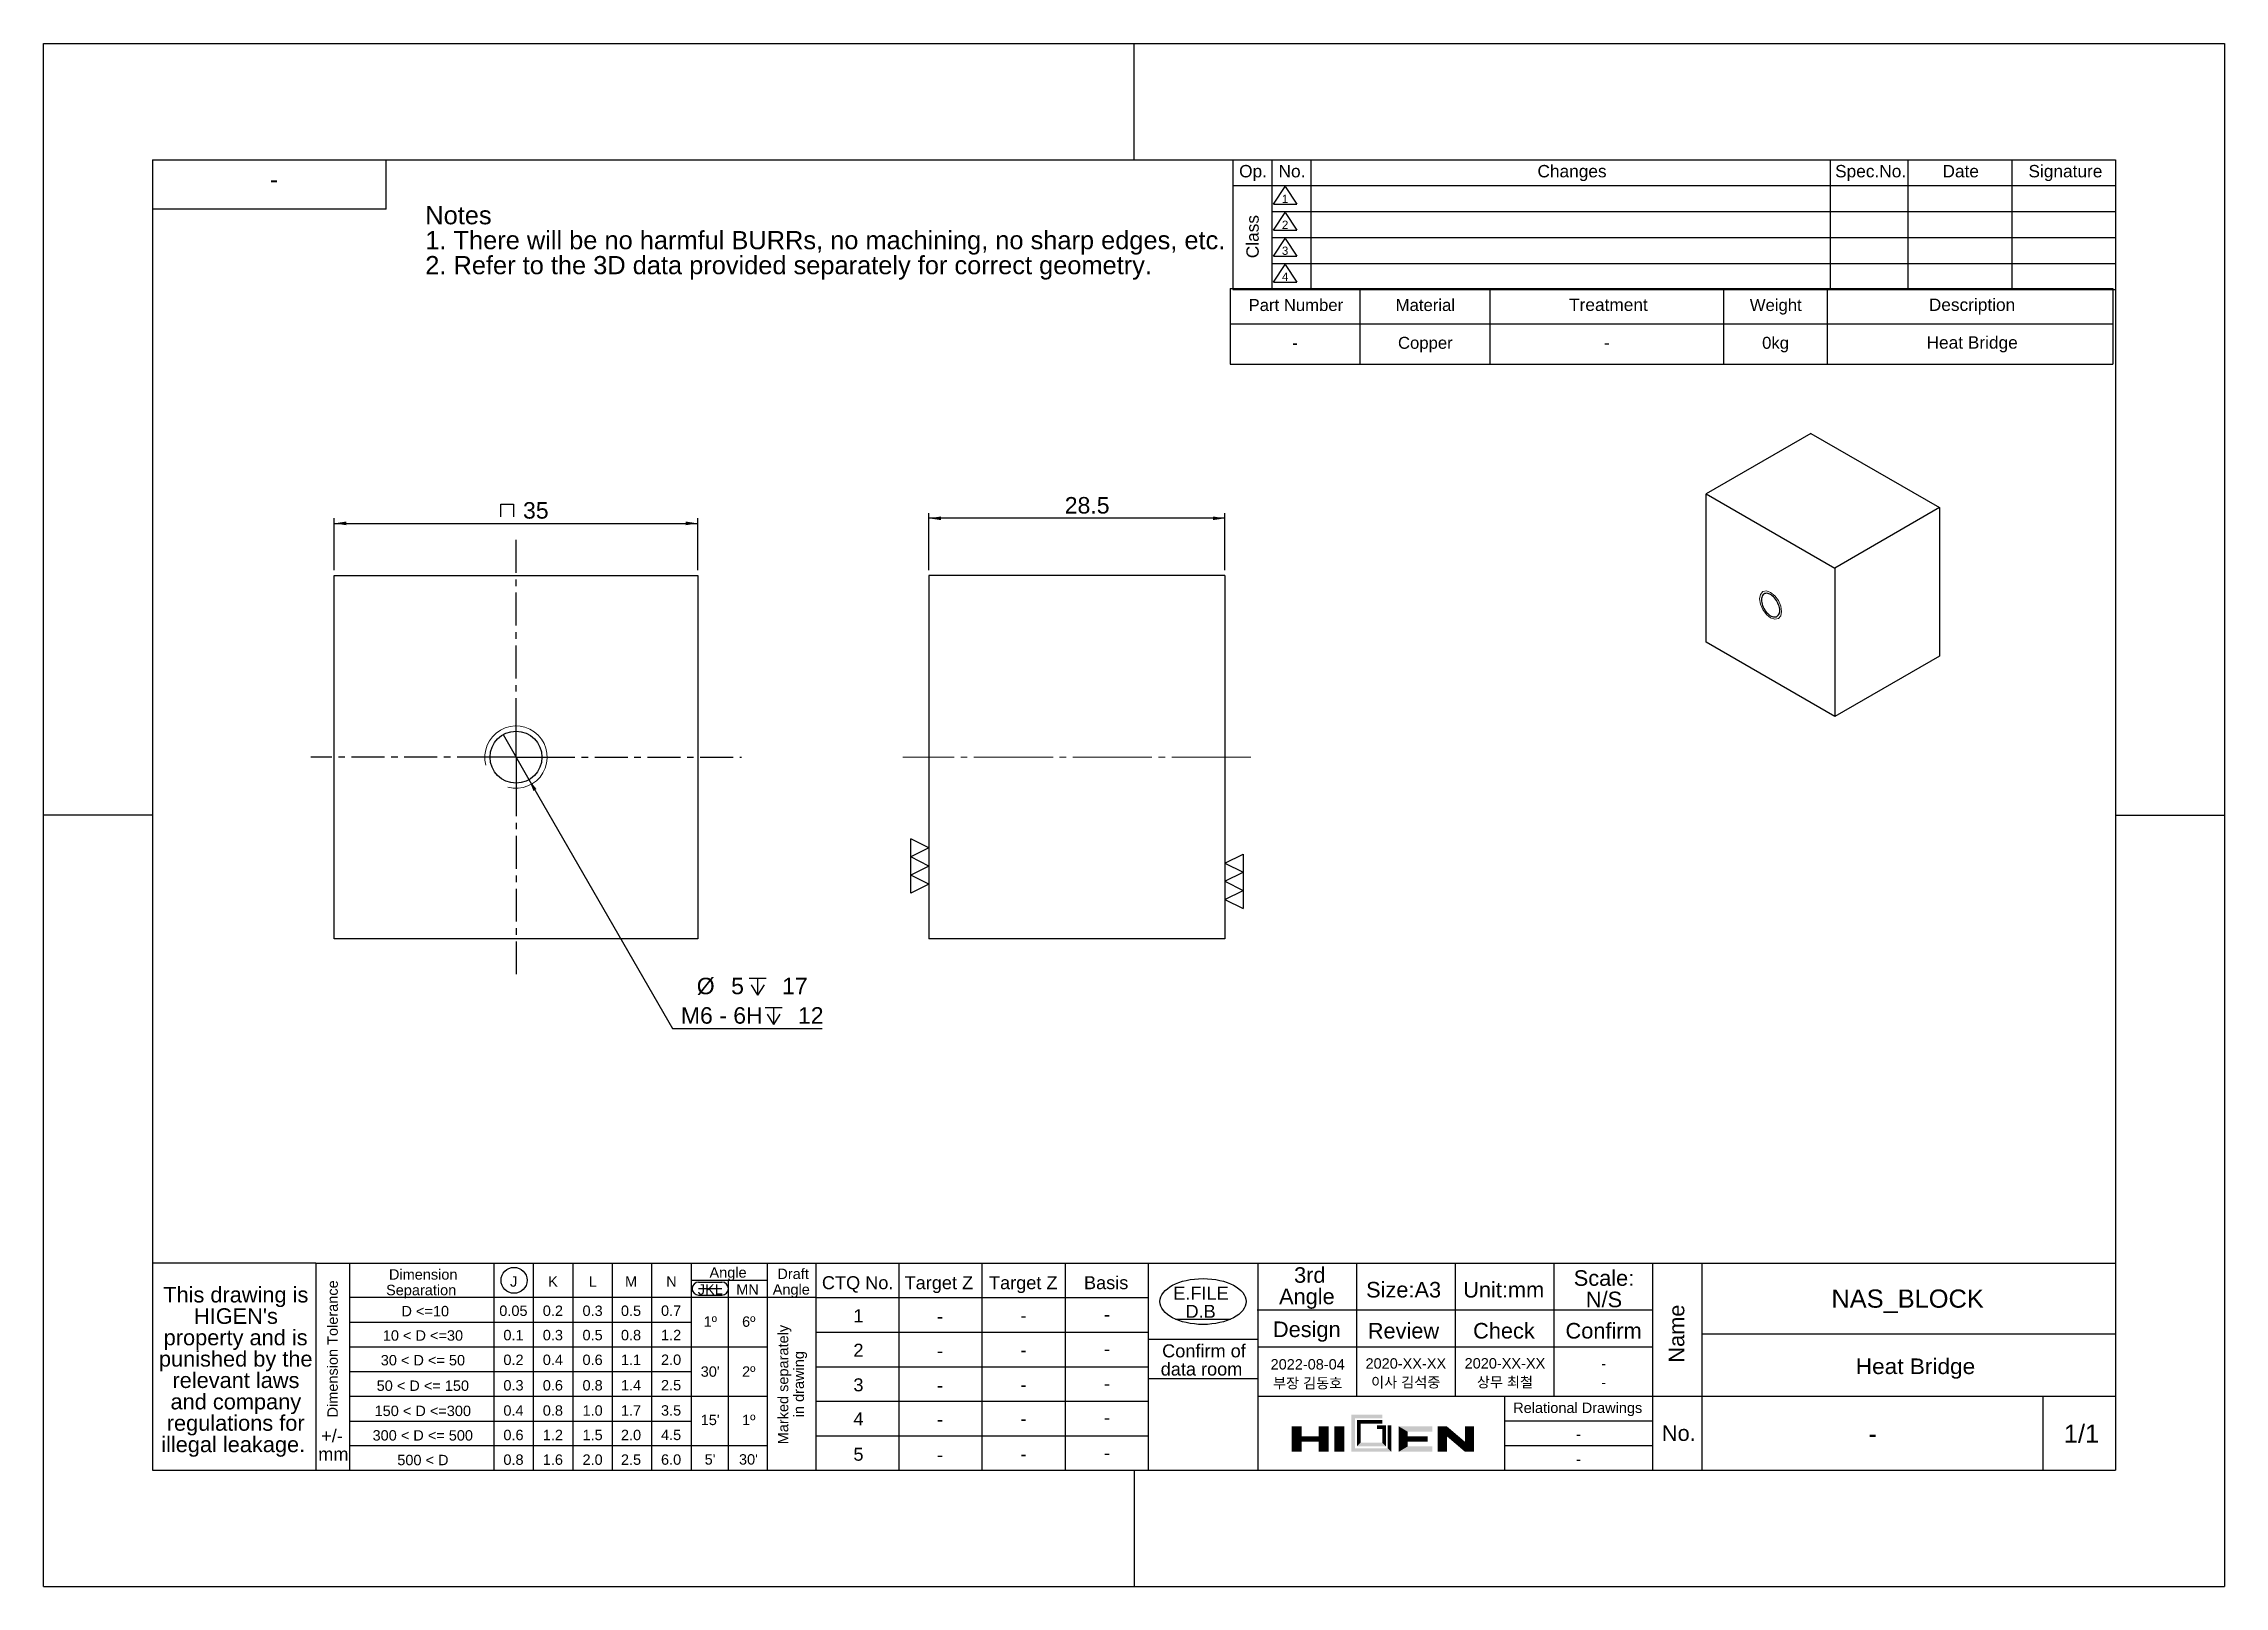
# Model space of a CAD drawing. Header units: millimetres. Extents: x 0 to 420, y 0 to 297.
import ezdxf

# ---------------------------------------------------------------- set-up
doc = ezdxf.new("R2010")
doc.units = ezdxf.units.MM
doc.header["$PDSIZE"] = -1
for name, pattern in [('SLD-쇄선', [10.16, 6.35, -1.27, 1.27, -1.27]), ('SLD-실선', [0]), ('SLD-일점쇄선(중심선)', [19.05, 15.24, -1.27, 1.27, -1.27])]:
    doc.linetypes.add(name, pattern=pattern)
for name, color, linetype in [('CENTER', 1, 'SLD-쇄선'), ('DIM', 3, 'SLD-실선'), ('NOTE', 3, 'SLD-실선')]:
    doc.layers.add(name, color=color, linetype=linetype)
doc.layers.add('TABLE', color=3, linetype='SLD-실선', lineweight=25)
doc.layers.add('TEMPLATE', color=3, linetype='SLD-실선', lineweight=25)
doc.styles.add('SLDTEXTSTYLE0', font='Arial Unicode MS')
doc.styles.add('SLDTEXTSTYLE1', font='Arial Unicode MS', dxfattribs={"bigfont": 'bigfont'})
doc.styles.add('SLDTEXTSTYLE2', font='Arial Unicode MS')
doc.styles.add('SLDTEXTSTYLE3', font='Arial Unicode MS', dxfattribs={"width": 1.039413})
doc.dimstyles.new('SLDDIMSTYLE0', dxfattribs={"dimtxt": 3.081982, "dimasz": 2.3, "dimexe": 0, "dimexo": 0.0625, "dimgap": 0.770496, "dimtad": 1, "dimdec": 3, "dimlfac": 0.5, "dimrnd": 1e-09, "dimzin": 12, "dimdsep": 46, "dimtxsty": 'SLDTEXTSTYLE0', "dimsah": 1, "dimcen": 0.09, "dimadec": 0, "dimazin": 3, "dimtfac": 1, "dimtdec": 4, "dimtofl": 0, "dimtmove": 0, "dimatfit": 3, "dimfxl": 1, "dimfrac": 2, "dimtolj": 1, "dimtzin": 12, "dimarcsym": 0})
doc.dimstyles.new('SLDDIMSTYLE1', dxfattribs={"dimtxt": 3.081982, "dimasz": 2.3, "dimexe": 0, "dimexo": 0.0625, "dimgap": 0.770496, "dimtad": 0, "dimtih": 1, "dimtoh": 1, "dimdec": 6, "dimlfac": 0.5, "dimrnd": 1e-09, "dimzin": 12, "dimdsep": 46, "dimtxsty": 'SLDTEXTSTYLE0', "dimblk1": 'NONE', "dimsah": 1, "dimcen": 0, "dimadec": 0, "dimazin": 3, "dimtfac": 1, "dimtdec": 4, "dimtmove": 0, "dimatfit": 3, "dimldrblk": 'NONE', "dimfxl": 1, "dimfrac": 2, "dimtolj": 1, "dimtzin": 12, "dimarcsym": 0})

# ---------------------------------------------------------------- blocks, each defined once
blk = doc.blocks.new('SW_NOTE_0')
at = {"layer": 'NOTE', "color": 0, "char_height": 3.5, "attachment_point": 1, "style": 'SLDTEXTSTYLE0'}
for s, insert in [('Notes', (0, 4.51)), ('1. There will be no harmful BURRs, no machining, no sharp edges, etc.', (0, -0.29)), ('2. Refer to the 3D data provided separately for correct geometry.', (0, -5.1))]:
    blk.add_mtext(s, dxfattribs=dict(at, insert=insert))
blk = doc.blocks.new('SW_NOTE_0_1')
at = {"layer": 'TEMPLATE', "color": 0, "char_height": 3, "attachment_point": 2, "style": 'SLDTEXTSTYLE0'}
for s, insert in [('This drawing is ', (14.11, 3.87)), ("HIGEN's ", (14.14, -0.25)), ('punished by the ', (14.1, -8.48)), ('property and is ', (14.08, -4.37)), ('relevant laws ', (14.14, -12.6)), ('and company ', (14.12, -16.72)), ('regulations for ', (14.09, -20.83)), ('illegal leakage.', (13.61, -24.95))]:
    blk.add_mtext(s, dxfattribs=dict(at, insert=insert))
blk = doc.blocks.new('SW_NOTE_0_2')
at = {"layer": 'TEMPLATE', "color": 0, "char_height": 2.5, "attachment_point": 2, "style": 'SLDTEXTSTYLE2'}
for s, insert in [('E.FILE', (5.39, 3.22)), ('D.B', (5.32, -0.28))]:
    blk.add_mtext(s, dxfattribs=dict(at, insert=insert))
blk = doc.blocks.new('SW_NOTE_0_3')
at = {"layer": 'TEMPLATE', "color": 0, "char_height": 3, "attachment_point": 2, "style": 'SLDTEXTSTYLE0'}
for s, insert in [('3rd ', (3.47, 3.87)), ('Angle', (2.91, -0.25))]:
    blk.add_mtext(s, dxfattribs=dict(at, insert=insert))
blk = doc.blocks.new('SW_NOTE_0_4')
at = {"layer": 'TEMPLATE', "color": 0, "char_height": 3, "attachment_point": 2, "style": 'SLDTEXTSTYLE0'}
for s, insert in [('Scale:', (5.67, 3.87)), ('N/S', (5.67, -0.25))]:
    blk.add_mtext(s, dxfattribs=dict(at, insert=insert))
blk = doc.blocks.new('SW_NOTE_0_5')
at = {"layer": 'TEMPLATE', "color": 0, "char_height": 2, "attachment_point": 2, "style": 'SLDTEXTSTYLE0'}
for s, insert in [('Draft ', (3.28, 2.58)), ('Angle', (2.93, -0.42))]:
    blk.add_mtext(s, dxfattribs=dict(at, insert=insert))
blk = doc.blocks.new('SW_NOTE_0_6')
at = {"layer": 'TEMPLATE', "color": 0, "char_height": 2, "attachment_point": 2, "style": 'SLDTEXTSTYLE0'}
for s, insert in [('Dimension ', (6.78, 2.58)), ('Separation', (6.38, -0.42))]:
    blk.add_mtext(s, dxfattribs=dict(at, insert=insert))
blk = doc.blocks.new('SW_NOTE_0_7')
at = {"layer": 'TEMPLATE', "color": 0, "char_height": 2.5, "attachment_point": 2, "style": 'SLDTEXTSTYLE0'}
for s, insert in [('Confirm of ', (8.24, 3.22)), ('data room', (7.77, -0.28))]:
    blk.add_mtext(s, dxfattribs=dict(at, insert=insert))
blk = doc.blocks.new('SW_NOTE_0_8')
at = {"layer": 'TEMPLATE', "color": 0, "char_height": 2, "attachment_point": 2, "rotation": 90, "style": 'SLDTEXTSTYLE0'}
for s, insert in [('Marked separately', (-2.58, 11.12)), ('in drawing', (0.42, 11.2))]:
    blk.add_mtext(s, dxfattribs=dict(at, insert=insert))
blk = doc.blocks.new('SW_SYMBOL_T#_1')
at = {"layer": 'TABLE', "color": 0}
for p, q in [((-300, 0), (800, 1650)), ((-300, 0), (1900, 0)), ((800, 1650), (1900, 0))]:
    blk.add_line(p, q, dxfattribs=at)
at = {"layer": 'TABLE', "color": 0, "insert": (800, 500), "char_height": 776, "attachment_point": 5, "style": 'SLDTEXTSTYLE0'}
blk.add_mtext('1', dxfattribs=at)
blk = doc.blocks.new('SW_SYMBOL_T#_2')
at = {"layer": 'TABLE', "color": 0}
for p, q in [((-300, 0), (800, 1650)), ((-300, 0), (1900, 0)), ((800, 1650), (1900, 0))]:
    blk.add_line(p, q, dxfattribs=at)
at = {"layer": 'TABLE', "color": 0, "insert": (800, 500), "char_height": 776, "attachment_point": 5, "style": 'SLDTEXTSTYLE0'}
blk.add_mtext('2', dxfattribs=at)
blk = doc.blocks.new('SW_SYMBOL_T#_3')
at = {"layer": 'TABLE', "color": 0}
for p, q in [((-300, 0), (800, 1650)), ((-300, 0), (1900, 0)), ((800, 1650), (1900, 0))]:
    blk.add_line(p, q, dxfattribs=at)
at = {"layer": 'TABLE', "color": 0, "insert": (800, 500), "char_height": 776, "attachment_point": 5, "style": 'SLDTEXTSTYLE0'}
blk.add_mtext('3', dxfattribs=at)
blk = doc.blocks.new('SW_SYMBOL_T#_4')
at = {"layer": 'TABLE', "color": 0}
for p, q in [((-300, 0), (800, 1650)), ((-300, 0), (1900, 0)), ((800, 1650), (1900, 0))]:
    blk.add_line(p, q, dxfattribs=at)
at = {"layer": 'TABLE', "color": 0, "insert": (800, 500), "char_height": 776, "attachment_point": 5, "style": 'SLDTEXTSTYLE0'}
blk.add_mtext('4', dxfattribs=at)
blk = doc.blocks.new('SW_TABLEANNOTATION_0')
at = {"layer": 'TABLE', "color": 0}
for p, q in [((0, 0), (0, -5)), ((0, 0), (7.5, 0)), ((7.5, 0), (7.5, -5)), ((7.5, 0), (15, 0)), ((15, 0), (15, -5)), ((15, 0), (115, 0)), ((115, 0), (115, -5)), ((115, 0), (130, 0)), ((130, 0), (130, -5)), ((130, 0), (150, 0)), ((150, 0), (150, -5)), ((150, 0), (170, 0)), ((170, 0), (170, -5)), ((0, -5), (0, -10)), ((0, -5), (7.5, -5)), ((0, -5), (7.5, -5)), ((7.5, -5), (7.5, -10)), ((7.5, -5), (15, -5)), ((15, -5), (15, -10)), ((15, -5), (115, -5)), ((115, -5), (115, -10)), ((115, -5), (130, -5)), ((130, -5), (130, -10)), ((130, -5), (150, -5)), ((150, -5), (150, -10)), ((150, -5), (170, -5)), ((170, -5), (170, -10)), ((0, -10), (0, -15)), ((7.5, -10), (7.5, -15)), ((7.5, -10), (15, -10)), ((15, -10), (15, -15)), ((15, -10), (115, -10)), ((115, -10), (115, -15)), ((115, -10), (130, -10)), ((130, -10), (130, -15)), ((130, -10), (150, -10)), ((150, -10), (150, -15)), ((150, -10), (170, -10)), ((170, -10), (170, -15)), ((0, -15), (0, -20)), ((7.5, -15), (7.5, -20)), ((7.5, -15), (15, -15)), ((15, -15), (15, -20)), ((15, -15), (115, -15)), ((115, -15), (115, -20)), ((115, -15), (130, -15)), ((130, -15), (130, -20)), ((130, -15), (150, -15)), ((150, -15), (150, -20)), ((150, -15), (170, -15)), ((170, -15), (170, -20)), ((0, -20), (0, -25)), ((7.5, -20), (7.5, -25)), ((7.5, -20), (15, -20)), ((15, -20), (15, -25)), ((15, -20), (115, -20)), ((115, -20), (115, -25)), ((115, -20), (130, -20)), ((130, -20), (130, -25)), ((130, -20), (150, -20)), ((150, -20), (150, -25)), ((150, -20), (170, -20)), ((170, -20), (170, -25)), ((0, -25), (7.5, -25)), ((7.5, -25), (15, -25)), ((15, -25), (115, -25)), ((115, -25), (130, -25)), ((130, -25), (150, -25)), ((150, -25), (170, -25))]:
    blk.add_line(p, q, dxfattribs=at)
at = {"layer": 'TABLE', "color": 0, "xscale": 0.0020453303, "yscale": 0.0020453303, "zscale": 0.0020453303}
for name, p in [('SW_SYMBOL_T#_1', (8.41, -8.56)), ('SW_SYMBOL_T#_2', (8.41, -13.56)), ('SW_SYMBOL_T#_3', (8.41, -18.56)), ('SW_SYMBOL_T#_4', (8.41, -23.56))]:
    blk.add_blockref(name, p, dxfattribs=at)
at = {"layer": 'TABLE', "color": 0, "char_height": 2.381, "attachment_point": 1, "style": 'SLDTEXTSTYLE0'}
for s, insert in [('Op.', (1.19, -1.02)), ('No.', (8.78, -1.02)), ('Changes', (58.65, -1.02)), ('Spec.No.', (115.97, -1.02)), ('Date', (136.65, -1.02)), ('Signature', (153.21, -1.02))]:
    blk.add_mtext(s, dxfattribs=dict(at, insert=insert))
at = {"layer": 'TABLE', "color": 0, "insert": (2.58, -18.97), "char_height": 2.381, "attachment_point": 1, "rotation": 90, "style": 'SLDTEXTSTYLE0'}
blk.add_mtext('Class', dxfattribs=at)
blk = doc.blocks.new('SW_TABLEANNOTATION_1')
at = {"layer": 'TABLE', "color": 0}
for p, q in [((0, 0), (0, -6.8)), ((0, 0), (25, 0)), ((25, 0), (25, -6.8)), ((25, 0), (50, 0)), ((50, 0), (50, -6.8)), ((50, 0), (95, 0)), ((95, 0), (95, -6.8)), ((95, 0), (115, 0)), ((115, 0), (115, -6.8)), ((115, 0), (170, 0)), ((170, 0), (170, -6.8)), ((0, -6.8), (25, -6.8)), ((0, -6.8), (0, -14.55)), ((25, -6.8), (50, -6.8)), ((25, -6.8), (25, -14.55)), ((50, -6.8), (95, -6.8)), ((50, -6.8), (50, -14.55)), ((95, -6.8), (115, -6.8)), ((95, -6.8), (95, -14.55)), ((115, -6.8), (170, -6.8)), ((115, -6.8), (115, -14.55)), ((170, -6.8), (170, -14.55)), ((0, -14.55), (25, -14.55)), ((25, -14.55), (50, -14.55)), ((50, -14.55), (95, -14.55)), ((95, -14.55), (115, -14.55)), ((115, -14.55), (170, -14.55))]:
    blk.add_line(p, q, dxfattribs=at)
at = {"layer": 'TABLE', "color": 0, "attachment_point": 1, "style": 'SLDTEXTSTYLE0'}
for s, insert, char_height in [('Part Number', (3.55, -2.02), 2.3), ('Material', (31.88, -2.02), 2.3), ('Treatment', (65.27, -1.92), 2.381), ('Weight', (100.08, -2.02), 2.3), ('Description', (134.56, -1.92), 2.3813), ('-', (11.97, -9.29), 2.3), ('Copper', (32.32, -9.29), 2.3), ('-', (71.97, -9.19), 2.38), ('0kg', (102.45, -9.29), 2.3), ('Heat Bridge', (134.12, -9.19), 2.3813)]:
    blk.add_mtext(s, dxfattribs=dict(at, insert=insert, char_height=char_height))
blk = doc.blocks.new('SW_SYMBOL_MOD_BOX')
at = {"layer": 'DIM', "color": 0}
for p, q in [((200, 200), (200, 800)), ((200, 800), (800, 800)), ((800, 800), (800, 200))]:
    blk.add_line(p, q, dxfattribs=at)
blk = doc.blocks.new('_D')
at = {"layer": 'DIM'}
for p, q in [((55.98, 195.64), (55.98, 205.64)), ((55.98, 204.64), (125.98, 204.64)), ((125.98, 195.64), (125.98, 205.64))]:
    blk.add_line(p, q, dxfattribs=at)
for points in [[(55.98, 204.64), (58.28, 204.29), (58.28, 204.99)], [(125.98, 204.64), (123.68, 204.99), (123.68, 204.29)]]:
    blk.add_solid(points, dxfattribs=at)
at = {"layer": 'DIM', "xscale": 0.0040906606, "yscale": 0.0040906606, "zscale": 0.0040906606}
blk.add_blockref('SW_SYMBOL_MOD_BOX', (87.23, 205.09), dxfattribs=at)
at = {"layer": 'DIM', "insert": (92.33, 208.73), "char_height": 3.175, "attachment_point": 1, "style": 'SLDTEXTSTYLE0'}
blk.add_mtext('35', dxfattribs=at)
blk = doc.blocks.new('SW_SYMBOL_HOLE_DEPTH')
at = {"layer": 'DIM', "color": 0}
for p, q in [((0, 875), (800, 875)), ((100, 555), (400, 75)), ((400, 875), (400, 75)), ((700, 555), (400, 75))]:
    blk.add_line(p, q, dxfattribs=at)
blk = doc.blocks.new('_D_1')
at = {"layer": 'DIM'}
for p, q in [((88.48, 163.97), (93.48, 155.31)), ((93.48, 155.31), (121.13, 107.41)), ((121.13, 107.41), (149.93, 107.41))]:
    blk.add_line(p, q, dxfattribs=at)
blk.add_solid([(93.48, 155.31), (94.33, 153.14), (94.93, 153.49)], dxfattribs=at)
at = {"layer": 'DIM', "xscale": 0.0040906606, "yscale": 0.0040906606, "zscale": 0.0040906606}
for p in [(135.88, 113.54), (138.95, 107.87)]:
    blk.add_blockref('SW_SYMBOL_HOLE_DEPTH', p, dxfattribs=at)
at = {"layer": 'DIM', "char_height": 3.175, "attachment_point": 1, "style": 'SLDTEXTSTYLE0'}
for s, insert in [('%%c', (125.79, 117.17)), (' 5 ', (131.18, 117.17)), (' 17', (140.99, 117.17)), ('M6 - 6H ', (122.72, 111.5)), (' 12', (144.05, 111.5))]:
    blk.add_mtext(s, dxfattribs=dict(at, insert=insert))
blk = doc.blocks.new('_None')
blk = doc.blocks.new('SW_CENTERMARKSYMBOL_0')
at = {"layer": 'CENTER', "color": 0}
for p, q in [((0, 5), (0, 42.32)), ((0, 0), (0, 5)), ((-5, 0), (-39.54, 0)), ((0, 0), (-5, 0)), ((0, 0), (0, -5)), ((0, 0), (5, 0)), ((5, 0), (43.43, 0)), ((0, -5), (0, -41.76))]:
    blk.add_line(p, q, dxfattribs=at)
blk = doc.blocks.new('_D_2')
at = {"layer": 'DIM'}
for p, q in [((170.51, 195.64), (170.51, 206.62)), ((227.51, 195.64), (227.51, 206.62)), ((227.51, 205.62), (170.51, 205.62))]:
    blk.add_line(p, q, dxfattribs=at)
for points in [[(170.51, 205.62), (172.81, 205.27), (172.81, 205.97)], [(227.51, 205.62), (225.21, 205.97), (225.21, 205.27)]]:
    blk.add_solid(points, dxfattribs=at)
at = {"layer": 'DIM', "insert": (196.66, 209.71), "char_height": 3.175, "attachment_point": 1, "style": 'SLDTEXTSTYLE0'}
blk.add_mtext('28.5', dxfattribs=at)
blk = doc.blocks.new('SW_SFSYMBOL_0')
at = {"layer": 'DIM', "color": 0}
for p, q in [((0, 3.5), (3.5, 5.25)), ((3.5, 5.25), (3.5, 1.75)), ((0, 3.5), (3.5, 1.75)), ((0, 0), (3.5, 1.75)), ((0, 0), (3.5, -1.75)), ((3.5, 1.75), (3.5, -1.75)), ((0, -3.5), (3.5, -1.75)), ((0, -3.5), (3.5, -5.25)), ((3.5, -1.75), (3.5, -5.25))]:
    blk.add_line(p, q, dxfattribs=at)
blk = doc.blocks.new('SW_SFSYMBOL_1')
at = {"layer": 'DIM', "color": 0}
for p, q in [((0, 3.5), (-3.5, 5.25)), ((-3.5, 1.75), (-3.5, 5.25)), ((0, 3.5), (-3.5, 1.75)), ((0, 0), (-3.5, 1.75)), ((-3.5, -1.75), (-3.5, 1.75)), ((0, 0), (-3.5, -1.75)), ((0, -3.5), (-3.5, -1.75)), ((-3.5, -5.25), (-3.5, -1.75)), ((0, -3.5), (-3.5, -5.25))]:
    blk.add_line(p, q, dxfattribs=at)

msp = doc.modelspace()

# ---------------------------------------------------------------- hatches: boundary and pattern name
at = {"layer": 'TEMPLATE'}
for points in [[(240.3403251, 30.8016821), (240.3403251, 25.9028021), (242.2648851, 25.9028021), (242.2648851, 27.8273621), (242.2648851, 28.8771221), (242.2648851, 30.8016821)], [(245.5891251, 27.8273621), (245.5891251, 25.9028021), (247.5136851, 25.9028021), (247.5136851, 30.8016821), (245.5891251, 30.8016821), (245.5891251, 28.8771221)], [(248.5634451, 25.9028021), (250.4880051, 25.9028021), (250.4880051, 30.8016821), (248.5634451, 30.8016821)], [(251.8876851, 33.0761621), (252.5875251, 32.3763221), (257.8301294, 32.3763221), (257.8301295, 33.0761621)], [(251.8876851, 25.9028021), (252.5875251, 26.6026421), (252.5875251, 32.3763221), (251.8876851, 33.0761621)], [(257.8301295, 32.0264021), (252.9374451, 32.0264021), (253.6372851, 31.3265621), (257.8301294, 31.3265621)], [(252.9374451, 32.0264021), (252.9374451, 26.9525621), (253.6372851, 27.6524021), (253.6372851, 31.3265621)], [(256.7866631, 30.2768141), (257.8364327, 30.2768069), (258.5362679, 30.9766421), (256.7866631, 30.9766541)], [(257.8364327, 30.2768069), (257.8364508, 27.6524069), (258.5362956, 26.9525621), (258.5362679, 30.9766421)], [(258.8861351, 30.9724572), (258.8861351, 26.6026421), (259.5859251, 25.9028021), (259.5859251, 30.9808269)], [(260.9856051, 30.8016821), (262.7352051, 29.7519221), (267.4591251, 29.7519221), (267.4591251, 30.8016821)], [(262.7352051, 27.8273621), (262.7352051, 28.8771221), (262.7352051, 29.7519221), (260.9856051, 30.8016821), (260.9856051, 25.9028021), (262.7352051, 26.9525621)], [(270.2584851, 25.9028021), (270.2584851, 28.8771221), (270.2584851, 30.8016821), (268.5088851, 30.8016821), (268.5088851, 25.9028021)], [(273.7576851, 25.9028021), (273.7576851, 27.8273621), (270.2584851, 30.8016821), (270.2584851, 28.8771221)], [(273.7576851, 30.8016821), (273.7576851, 27.8273621), (273.7576851, 25.9028021), (275.5072851, 25.9028021), (275.5072851, 30.8016821)], [(242.2648851, 28.8771221), (242.2648851, 27.8273621), (245.5891251, 27.8273621), (245.5891251, 28.8771221)], [(259.5859251, 25.9028021), (258.8861351, 26.6026421), (252.5875251, 26.6026421), (251.8876851, 25.9028021)], [(258.5362956, 26.9525621), (257.8364508, 27.6524069), (253.6372851, 27.6524021), (252.9374451, 26.9525621)], [(267.4591251, 26.9525621), (262.7352051, 26.9525621), (260.9856051, 25.9028021), (267.4591251, 25.9028021)], [(266.5843251, 28.8771221), (262.7352051, 28.8771221), (262.7352051, 27.8273621), (266.5843251, 27.8273621)]]:
    msp.add_hatch(color=256, dxfattribs=at).paths.add_polyline_path(points, flags=0)

# ---------------------------------------------------------------- linework, layer by layer
at = {"color": 7, "linetype": 'SLD-실선', "lineweight": 25}
for p, q in [((340.3764327, 221.9684516), (320.2238895, 210.334636)), ((340.3764327, 221.9684516), (365.1251701, 207.6813097)), ((320.2238895, 210.334636), (344.9726268, 196.0474941)), ((320.2238895, 181.7557076), (320.2238895, 210.334636)), ((365.1251701, 207.6813097), (344.9726268, 196.0474941)), ((365.1251701, 207.6813097), (365.1251701, 179.1023813)), ((55.978555, 194.63699), (125.978555, 194.63699)), ((55.978555, 124.63699), (55.978555, 194.63699)), ((125.978555, 194.63699), (125.978555, 124.63699)), ((170.5073583, 194.63699), (170.5073583, 124.63699)), ((227.5073583, 194.63699), (170.5073583, 194.63699)), ((227.5073583, 194.63699), (227.5073583, 124.63699)), ((344.9726268, 196.0474941), (344.9726268, 167.4685657)), ((344.9726268, 167.4685657), (320.2238895, 181.7557076)), ((365.1251701, 179.1023813), (344.9726268, 167.4685657)), ((125.978555, 124.63699), (55.978555, 124.63699)), ((227.5073583, 124.63699), (170.5073583, 124.63699))]:
    msp.add_line(p, q, dxfattribs=at)
at = {"color": 7, "linetype": 'SLD-실선', "lineweight": 18, "flags": 128}
msp.add_lwpolyline([(332.5982582, 191.3512233), (333.4100523, 190.6961181), (334.0982582, 189.7678139), (334.5581026, 188.7076367), (334.7195785, 187.6769887), (334.5581026, 186.8327768), (334.0982582, 186.3035246), (333.4100523, 186.169806), (332.5982582, 186.4519784), (331.786464, 187.1070836), (331.0982582, 188.0353878), (330.6384137, 189.095565), (330.4769378, 190.126213), (330.6384137, 190.9704249), (331.0982582, 191.4996771), (331.786464, 191.6333957), (332.5982582, 191.3512233)], dxfattribs=at)
at = {"color": 7, "linetype": 'SLD-실선', "lineweight": 25, "flags": 128}
msp.add_lwpolyline([(334.3660251, 187.8810907), (334.3520857, 188.144987), (334.3104875, 188.4208155), (334.2418863, 188.7042263), (334.1473641, 188.9907498), (334.0284117, 189.2758674), (333.8869048, 189.5550826), (333.7250752, 189.823992), (333.5454751, 190.0783547), (333.3509367, 190.3141593), (333.1445282, 190.527687), (332.9295047, 190.7155704), (332.7092572, 190.8748464), (332.4872592, 191.0030031), (332.2670117, 191.0980195), (332.0519881, 191.158397), (331.8455796, 191.1831835), (331.6510413, 191.1719881), (331.4714411, 191.1249873), (331.3096115, 191.0429224), (331.1681046, 190.9270875), (331.0491522, 190.7793095), (330.95463, 190.601919), (330.8860289, 190.3977134), (330.8444306, 190.1699132), (330.8304912, 189.922111), (330.8444306, 189.6582147), (330.8860289, 189.3823862), (330.95463, 189.0989754), (331.0491522, 188.8124519), (331.1681046, 188.5273343), (331.3096115, 188.2481191), (331.4714411, 187.9792097), (331.6510413, 187.724847), (331.8455796, 187.4890424), (332.0519881, 187.2755147), (332.2670117, 187.0876313), (332.4872592, 186.9283553), (332.7092572, 186.8001986), (332.9295047, 186.7051822), (333.1445282, 186.6448047), (333.3509367, 186.6200182), (333.5454751, 186.6312136), (333.7250752, 186.6782144), (333.8869048, 186.7602794), (334.0284117, 186.8761142), (334.1473641, 187.0238922), (334.2418863, 187.2012827), (334.3104875, 187.4054883), (334.3520857, 187.6332885), (334.3660251, 187.8810907)], dxfattribs=at)
at = {"color": 7, "linetype": 'SLD-실선', "lineweight": 25}
msp.add_circle((90.978555, 159.63699), 5, dxfattribs=at)
at = {"color": 7, "linetype": 'SLD-실선', "lineweight": 18}
msp.add_arc((90.978555, 159.63699), 6, 255, 195, dxfattribs=at)
at = {"layer": 'CENTER', "linetype": 'SLD-일점쇄선(중심선)', "lineweight": 18}
msp.add_line((232.5073583, 159.63699), (165.5073583, 159.63699), dxfattribs=at)
at = {"layer": 'TEMPLATE'}
for p, q in [((0, 297), (420, 297)), ((0, 0), (0, 297)), ((210, 274.6588028), (210, 297)), ((420, 297), (420, 0)), ((20.9431754, 274.6588028), (20.9431754, 22.3411972)), ((20.9431754, 274.6588028), (399.0568246, 274.6588028)), ((65.9431754, 265.1588028), (65.9431754, 274.6588028)), ((399.0568246, 274.6588028), (399.0568246, 22.3411972)), ((65.9431754, 265.1588028), (20.9431754, 265.1588028)), ((20.9431754, 148.5), (0, 148.5)), ((399.0568246, 148.5), (420, 148.5)), ((52.4150546, 62.2411972), (20.9431754, 62.2411972)), ((52.4150546, 62.2411972), (52.4150546, 22.3411972)), ((52.4150546, 62.2411972), (212.7193377, 62.2411972)), ((58.8955578, 62.2411972), (58.8955578, 22.3411972)), ((86.6976731, 62.2411972), (86.6976731, 22.3411972)), ((94.2976731, 62.2411972), (94.2976731, 22.3411972)), ((101.8976731, 62.2411972), (101.8976731, 22.3411972)), ((109.4976731, 62.2411972), (109.4976731, 22.3411972)), ((117.0976731, 62.2411972), (117.0976731, 22.3411972)), ((124.6976731, 62.2411972), (124.6976731, 22.3411972)), ((124.6976731, 58.9161972), (139.3207572, 58.9161972)), ((131.8361404, 58.9161972), (131.8361404, 22.3411972)), ((139.3207572, 62.2411972), (139.3207572, 22.3411972)), ((148.7193377, 62.2411972), (148.7193377, 22.3411972)), ((164.7193377, 62.2411972), (164.7193377, 22.3411972)), ((180.7193377, 62.2411972), (180.7193377, 22.3411972)), ((196.7193377, 62.2411972), (196.7193377, 22.3411972)), ((212.7193377, 62.2411972), (233.8771185, 62.2411972)), ((212.7193377, 62.2411972), (212.7193377, 22.3411972)), ((233.8771185, 62.2411972), (233.8777906, 22.3411972)), ((233.8771185, 62.2411972), (399.0568246, 62.2411972)), ((252.8777906, 62.2411972), (252.8777906, 36.5911972)), ((271.8777906, 62.2411972), (271.8777906, 36.5911972)), ((290.8777906, 62.2411972), (290.8777906, 36.5911972)), ((309.8544545, 62.2416265), (309.8544545, 22.3411972)), ((319.3777906, 62.2411972), (319.3777906, 22.3411972)), ((148.7193377, 55.5911972), (58.8955578, 55.5911972)), ((126.1510713, 58.5661972), (130.6510713, 58.5661972)), ((126.1510713, 57.3161972), (130.6510713, 57.3161972)), ((126.1510713, 56.0661972), (130.6510713, 56.0661972)), ((148.7193377, 55.5911972), (212.7193377, 55.5911972)), ((58.8955578, 50.8411972), (124.6976731, 50.8411972)), ((217.9710596, 51.4541012), (228.6147499, 51.4541012)), ((233.7338866, 53.2165294), (309.8544545, 53.2165294)), ((148.7193377, 48.9411972), (212.7193377, 48.9411972)), ((212.7193377, 47.5833057), (233.8771185, 47.5833057)), ((319.3777906, 48.5911972), (399.0568246, 48.5911972)), ((58.8955578, 46.0911972), (139.3207572, 46.0911972)), ((148.7193377, 42.2911972), (212.7193377, 42.2911972)), ((233.7676122, 46.0914527), (309.8544545, 46.0914527)), ((58.8955578, 41.3411972), (124.6976731, 41.3411972)), ((212.7193377, 40.0114899), (233.8771185, 40.0114899)), ((58.8955578, 36.5911972), (139.3207572, 36.5911972)), ((148.7193377, 35.6411972), (212.7193377, 35.6411972)), ((233.8777906, 36.5911972), (399.0568246, 36.5911972)), ((281.3777906, 36.5911972), (281.3777906, 22.3411972)), ((385.1206355, 22.3411972), (385.1206355, 36.5911972)), ((58.8955578, 31.8123626), (124.6976731, 31.8123626)), ((281.3334746, 31.8940241), (309.8544545, 31.8940241)), ((58.8955578, 27.0911972), (139.3207572, 27.0911972)), ((148.7193377, 28.9911972), (212.7193377, 28.9911972)), ((281.3556326, 27.1176227), (309.8544545, 27.1176227)), ((20.9431754, 22.3411972), (399.0568246, 22.3411972)), ((210, 22.3411972), (210, 0)), ((0, 0), (420, 0))]:
    msp.add_line(p, q, dxfattribs=at)
msp.add_circle((90.6010713, 58.9161972), 2.5, dxfattribs=at)
for centre, start, end in [((126.1510713, 57.3161972), 90, 270), ((130.6510713, 57.3161972), 270, 90)]:
    msp.add_arc(centre, 1.25, start, end, dxfattribs=at)
msp.add_ellipse((223.2929047, 54.84117), major_axis=(8.2868545, 0), ratio=0.5332153755, dxfattribs=at)
msp.add_point((128.4010713, 57.3161972), dxfattribs=at)

# ---------------------------------------------------------------- block references
at = {"layer": 'CENTER'}
msp.add_blockref('SW_CENTERMARKSYMBOL_0', (90.978555, 159.63699), dxfattribs=at)
at = {"layer": 'DIM'}
for name, p in [('SW_SFSYMBOL_1', (170.5073583, 138.6776577)), ('SW_SFSYMBOL_0', (227.5073583, 135.7323939))]:
    msp.add_blockref(name, p, dxfattribs=at)
at = {"layer": 'NOTE'}
msp.add_blockref('SW_NOTE_0', (73.5082785, 261.2112797), dxfattribs=at)
at = {"layer": 'TABLE'}
for name, p in [('SW_TABLEANNOTATION_0', (229.0568246, 274.6588028)), ('SW_TABLEANNOTATION_1', (228.5203819, 249.8466093))]:
    msp.add_blockref(name, p, dxfattribs=at)
at = {"layer": 'TEMPLATE'}
for name, p in [('SW_NOTE_0_6', (66.3314835, 58.469676)), ('SW_NOTE_0_5', (141.0667825, 58.5861938)), ('SW_NOTE_0_3', (240.3887592, 57.5741192)), ('SW_NOTE_0_4', (294.8466049, 56.9896143)), ('SW_NOTE_0_1', (22.9014754, 53.7876285)), ('SW_NOTE_0_2', (217.5080595, 54.4791854)), ('SW_NOTE_0_8', (144.0007922, 27.7244647)), ('SW_NOTE_0_7', (215.2330653, 43.3686582))]:
    msp.add_blockref(name, p, dxfattribs=at)

# ---------------------------------------------------------------- texts
at = {"layer": 'TEMPLATE', "style": 'SLDTEXTSTYLE0'}
for s, insert, char_height, attachment_point, rotation in [('-', (44.3584659, 268.3384417), 3.5, 2, 180), ('Dimension Tolerance', (54.6588669, 32.5194718), 2, 1, 90), ('Name', (312.9882137, 48.6583157), 3, 2, 90)]:
    msp.add_mtext(s, dxfattribs=dict(at, insert=insert, char_height=char_height, attachment_point=attachment_point, rotation=rotation))
at = {"layer": 'TEMPLATE', "attachment_point": 2}
for s, insert, char_height, style in [('J', (90.5268988, 59.6893273), 2, 'SLDTEXTSTYLE0'), ('K', (98.1032951, 59.6893273), 2, 'SLDTEXTSTYLE0'), ('L', (105.7518958, 59.6893273), 2, 'SLDTEXTSTYLE0'), ('M', (113.1449496, 59.6893273), 2, 'SLDTEXTSTYLE0'), ('N', (120.9097638, 59.6893273), 2, 'SLDTEXTSTYLE0'), ('Angle', (131.8146802, 61.4291391), 2, 'SLDTEXTSTYLE0'), ('CTQ No.', (156.7786473, 59.7121933), 2.5, 'SLDTEXTSTYLE0'), ('Target Z', (172.4145617, 59.7121933), 2.5, 'SLDTEXTSTYLE0'), ('Target Z', (188.6708566, 59.7121933), 2.5, 'SLDTEXTSTYLE0'), ('Basis', (204.6381788, 59.7121933), 2.5, 'SLDTEXTSTYLE0'), ('JKL', (128.3941598, 58.1629876), 2, 'SLDTEXTSTYLE0'), ('MN', (135.5642209, 58.1629876), 2, 'SLDTEXTSTYLE0'), ('Size:A3', (261.9251951, 58.6123688), 3, 'SLDTEXTSTYLE0'), ('Unit:mm', (281.1977805, 58.6123688), 3, 'SLDTEXTSTYLE0'), ('NAS_BLOCK', (358.9883525, 57.1470647), 3.5, 'SLDTEXTSTYLE0'), (' D <=10', (73.1125488, 53.9895692), 2, 'SLDTEXTSTYLE0'), ('0.05', (90.4782878, 54.0609978), 2, 'SLDTEXTSTYLE0'), ('0.2', (98.0789896, 54.0609978), 2, 'SLDTEXTSTYLE0'), ('0.3', (105.7310626, 54.0609978), 2, 'SLDTEXTSTYLE0'), ('0.5', (113.129672, 54.0609978), 2, 'SLDTEXTSTYLE0'), ('0.7', (120.8477838, 54.0784506), 2, 'SLDTEXTSTYLE0'), ('1º', (128.4031875, 51.9711477), 2, 'SLDTEXTSTYLE0'), ('6º', (135.8055309, 51.9711477), 2, 'SLDTEXTSTYLE0'), ('1', (156.9322931, 53.3429122), 2.5, 'SLDTEXTSTYLE0'), ('-', (172.6294899, 53.2287318), 2.5, 'SLDTEXTSTYLE0'), ('-', (188.7285129, 53.3810271), 2.5, 'SLDTEXTSTYLE0'), ('-', (204.8007118, 53.6092611), 2.5, 'SLDTEXTSTYLE0'), ('Design', (243.2793847, 50.9953677), 3, 'SLDTEXTSTYLE0'), ('Review', (261.8981116, 50.7135421), 3, 'SLDTEXTSTYLE0'), ('Check', (281.2456983, 50.7135421), 3, 'SLDTEXTSTYLE0'), ('Confirm', (300.4413971, 50.7135421), 3, 'SLDTEXTSTYLE0'), ('10 < D <=30', (73.056299, 49.3003814), 2, 'SLDTEXTSTYLE0'), ('0.1', (90.4921767, 49.37181), 2, 'SLDTEXTSTYLE0'), ('0.3', (98.0789896, 49.37181), 2, 'SLDTEXTSTYLE0'), ('0.5', (105.7310626, 49.37181), 2, 'SLDTEXTSTYLE0'), ('0.8', (113.129672, 49.37181), 2, 'SLDTEXTSTYLE0'), ('1.2', (120.8477838, 49.3892628), 2, 'SLDTEXTSTYLE0'), ('2', (156.9322931, 46.716759), 2.5, 'SLDTEXTSTYLE0'), ('30 < D <= 50', (73.0493552, 44.5441686), 2, 'SLDTEXTSTYLE0'), ('0.2', (90.4921767, 44.6155971), 2, 'SLDTEXTSTYLE0'), ('0.4', (98.0789896, 44.6155971), 2, 'SLDTEXTSTYLE0'), ('0.6', (105.7310626, 44.6155971), 2, 'SLDTEXTSTYLE0'), ('1.1', (113.129672, 44.6155971), 2, 'SLDTEXTSTYLE0'), ('2.0', (120.8477838, 44.6330499), 2, 'SLDTEXTSTYLE0'), ("30'", (128.3781875, 42.3544565), 2, 'SLDTEXTSTYLE0'), ('2º', (135.8055309, 42.3544565), 2, 'SLDTEXTSTYLE0'), ('-', (172.6294899, 46.6025786), 2.5, 'SLDTEXTSTYLE0'), ('-', (188.7285129, 46.7548739), 2.5, 'SLDTEXTSTYLE0'), ('-', (204.8007118, 46.9831079), 2.5, 'SLDTEXTSTYLE0'), ('2022-08-04', (243.4520011, 43.745579), 2, 'SLDTEXTSTYLE0'), ('2020-XX-XX', (262.354345, 43.9159769), 2, 'SLDTEXTSTYLE0'), ('2020-XX-XX', (281.4389015, 43.9403195), 2, 'SLDTEXTSTYLE0'), ('-', (300.4453849, 43.8916344), 2, 'SLDTEXTSTYLE0'), ('Heat Bridge', (360.506135, 43.8690505), 3, 'SLDTEXTSTYLE3'), ('50 < D <= 150', (73.0354668, 39.6361865), 2, 'SLDTEXTSTYLE0'), ('0.3', (90.4921767, 39.7076151), 2, 'SLDTEXTSTYLE0'), ('0.6', (98.0789896, 39.7076151), 2, 'SLDTEXTSTYLE0'), ('0.8', (105.7310626, 39.7076151), 2, 'SLDTEXTSTYLE0'), ('1.4', (113.129672, 39.7076151), 2, 'SLDTEXTSTYLE0'), ('2.5', (120.8477838, 39.7250679), 2, 'SLDTEXTSTYLE0'), ('3', (156.9322931, 40.0493076), 2.5, 'SLDTEXTSTYLE0'), ('-', (172.6294899, 39.9351273), 2.5, 'SLDTEXTSTYLE0'), ('-', (188.7285129, 40.0874225), 2.5, 'SLDTEXTSTYLE0'), ('-', (204.8007118, 40.3156566), 2.5, 'SLDTEXTSTYLE0'), ('부장 김동호', (243.4457505, 40.1223408), 2, 'SLDTEXTSTYLE1'), ('이사 김석중', (262.334206, 40.2927388), 2, 'SLDTEXTSTYLE1'), ('상무 최철', (281.4486239, 40.3170813), 2, 'SLDTEXTSTYLE1'), ('-', (300.4453849, 40.2683962), 2, 'SLDTEXTSTYLE0'), ('150 < D <=300', (73.0285221, 34.7874952), 2, 'SLDTEXTSTYLE0'), ('0.4', (90.4921767, 34.8589238), 2, 'SLDTEXTSTYLE0'), ('0.8', (98.0789896, 34.8589238), 2, 'SLDTEXTSTYLE0'), ('1.0', (105.7310626, 34.8589238), 2, 'SLDTEXTSTYLE0'), ('1.7', (113.129672, 34.8589238), 2, 'SLDTEXTSTYLE0'), ('3.5', (120.8477838, 34.8763766), 2, 'SLDTEXTSTYLE0'), ('Relational Drawings', (295.4581682, 35.3792864), 2, 'SLDTEXTSTYLE0'), ('+/-', (55.5372921, 30.2426793), 2.5, 'SLDTEXTSTYLE0'), ('300 < D <= 500', (73.0215783, 30.0701667), 2, 'SLDTEXTSTYLE0'), ('0.6', (90.4921767, 30.1415953), 2, 'SLDTEXTSTYLE0'), ('1.2', (98.0789896, 30.1415953), 2, 'SLDTEXTSTYLE0'), ('1.5', (105.7310626, 30.1415953), 2, 'SLDTEXTSTYLE0'), ('2.0', (113.129672, 30.1415953), 2, 'SLDTEXTSTYLE0'), ('4.5', (120.8477838, 30.1590481), 2, 'SLDTEXTSTYLE0'), ("15'", (128.3781875, 33.045922), 2, 'SLDTEXTSTYLE0'), ('1º', (135.8055309, 33.045922), 2, 'SLDTEXTSTYLE0'), ('4', (156.9322931, 33.5040094), 2.5, 'SLDTEXTSTYLE0'), ('-', (172.6294899, 33.3898291), 2.5, 'SLDTEXTSTYLE0'), ('-', (188.7285129, 33.5421243), 2.5, 'SLDTEXTSTYLE0'), ('-', (204.8007118, 33.7703583), 2.5, 'SLDTEXTSTYLE0'), ('No.', (314.9235884, 31.0056398), 3, 'SLDTEXTSTYLE0'), ('1/1', (392.4836499, 31.1449242), 3.5, 'SLDTEXTSTYLE0'), ('mm', (55.8006196, 26.7204069), 2.5, 'SLDTEXTSTYLE0'), ('500 < D', (73.0465768, 25.3239622), 2, 'SLDTEXTSTYLE0'), ('0.8', (90.4921767, 25.3953908), 2, 'SLDTEXTSTYLE0'), ('1.6', (98.0789896, 25.3953908), 2, 'SLDTEXTSTYLE0'), ('2.0', (105.7310626, 25.3953908), 2, 'SLDTEXTSTYLE0'), ('2.5', (113.129672, 25.3953908), 2, 'SLDTEXTSTYLE0'), ('6.0', (120.8477838, 25.4128436), 2, 'SLDTEXTSTYLE0'), ("5'", (128.3542795, 25.4451818), 2, 'SLDTEXTSTYLE0'), ("30'", (135.742734, 25.4451818), 2, 'SLDTEXTSTYLE0'), ('5', (156.9322931, 26.6833245), 2.5, 'SLDTEXTSTYLE0'), ('-', (188.7285129, 26.7214394), 2.5, 'SLDTEXTSTYLE0'), ('-', (204.8007118, 26.9496734), 2.5, 'SLDTEXTSTYLE0'), ('-', (295.6227779, 30.2916568), 2, 'SLDTEXTSTYLE0'), ('-', (352.2692637, 31.1244876), 3.5, 'SLDTEXTSTYLE0'), ('-', (172.6294899, 26.5691442), 2.5, 'SLDTEXTSTYLE0'), ('-', (295.6227779, 25.4746904), 2, 'SLDTEXTSTYLE0')]:
    msp.add_mtext(s, dxfattribs=dict(at, insert=insert, char_height=char_height, style=style))

# ---------------------------------------------------------------- dimensions: what is measured, and where the dimension line sits
at = {"layer": 'DIM'}
dim = msp.add_linear_dim(base=(125.978555, 204.63699), p1=(55.978555, 194.63699), p2=(125.978555, 194.63699), text='{\\fGDT;o}<>', dimstyle='SLDDIMSTYLE0', dxfattribs=at)
dim.commit()
dim.dimension.update_dxf_attribs({"geometry": '_D', "text_midpoint": (92.1323899, 204.63699), "dimtype": 160})
dim = msp.add_linear_dim(base=(170.5073583, 205.6216608), p1=(227.5073583, 194.63699), p2=(170.5073583, 194.63699), dimstyle='SLDDIMSTYLE0', dxfattribs=at)
dim.commit()
dim.dimension.update_dxf_attribs({"geometry": '_D_2', "text_midpoint": (200.7780188, 205.6216608), "dimtype": 160})
dim = msp.add_diameter_dim_2p(p1=(88.478555, 163.9671171), p2=(93.478555, 155.306863), text='<> {\\fGDT;x} 17\\PM6 - 6H {\\fGDT;x} 12\\P', dimstyle='SLDDIMSTYLE1', dxfattribs=at)
dim.commit()
dim.dimension.update_dxf_attribs({"geometry": '_D_1', "text_midpoint": (136.3260342, 113.0842244), "dimtype": 163})

doc.saveas('drawing.dxf')
